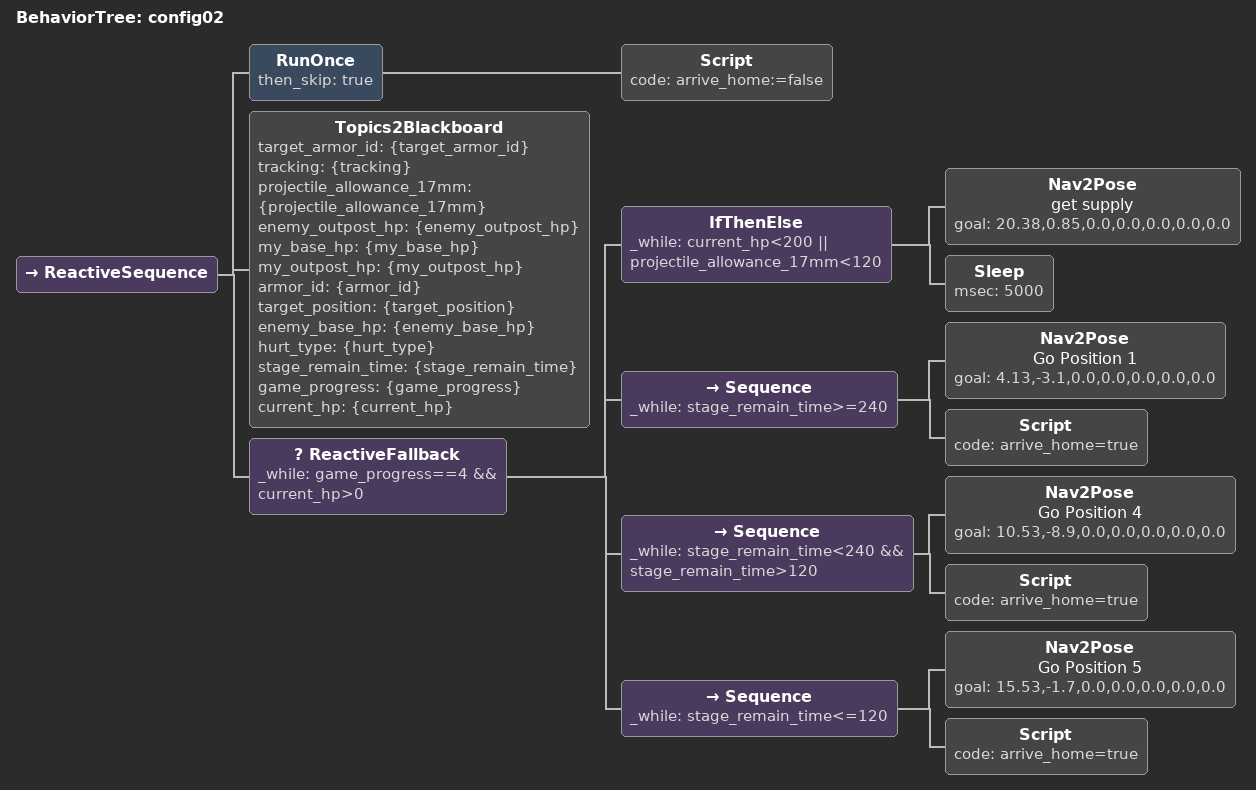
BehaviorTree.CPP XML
<?xml version="1.0" encoding="UTF-8"?>
<root BTCPP_format="4">
  <BehaviorTree ID="config02">
    <ReactiveSequence>
      <RunOnce then_skip="true">
        <Script code="arrive_home:=false"/>
      </RunOnce>
      <Topics2Blackboard target_armor_id="{target_armor_id}"
                         tracking="{tracking}"
                         projectile_allowance_17mm="{projectile_allowance_17mm}"
                         enemy_outpost_hp="{enemy_outpost_hp}"
                         my_base_hp="{my_base_hp}"
                         my_outpost_hp="{my_outpost_hp}"
                         armor_id="{armor_id}"
                         target_position="{target_position}"
                         enemy_base_hp="{enemy_base_hp}"
                         hurt_type="{hurt_type}"
                         stage_remain_time="{stage_remain_time}"
                         game_progress="{game_progress}"
                         current_hp="{current_hp}"/>
      <ReactiveFallback _while="game_progress==4 &amp;&amp; current_hp&gt;0">
        <IfThenElse _while="current_hp&lt;200 || projectile_allowance_17mm&lt;120">
          <Nav2Pose name="get supply"
                    goal="20.38,0.85,0.0,0.0,0.0,0.0,0.0"/>
          <Sleep msec="5000"/>
        </IfThenElse>
        <Sequence _while="stage_remain_time&gt;=240&#10;">
          <Nav2Pose name="Go Position 1"
                    goal="4.13,-3.1,0.0,0.0,0.0,0.0,0.0"/>
          <Script code="arrive_home=true"/>
        </Sequence>
        <Sequence _while="stage_remain_time&lt;240 &amp;&amp; stage_remain_time&gt;120">
          <Nav2Pose name="Go Position 4"
                    goal="10.53,-8.9,0.0,0.0,0.0,0.0,0.0"/>
          <Script code="arrive_home=true"/>
        </Sequence>
        <Sequence _while="stage_remain_time&lt;=120">
          <Nav2Pose name="Go Position 5"
                    goal="15.53,-1.7,0.0,0.0,0.0,0.0,0.0"/>
          <Script code="arrive_home=true"/>
        </Sequence>
      </ReactiveFallback>
    </ReactiveSequence>
  </BehaviorTree>

</root>
